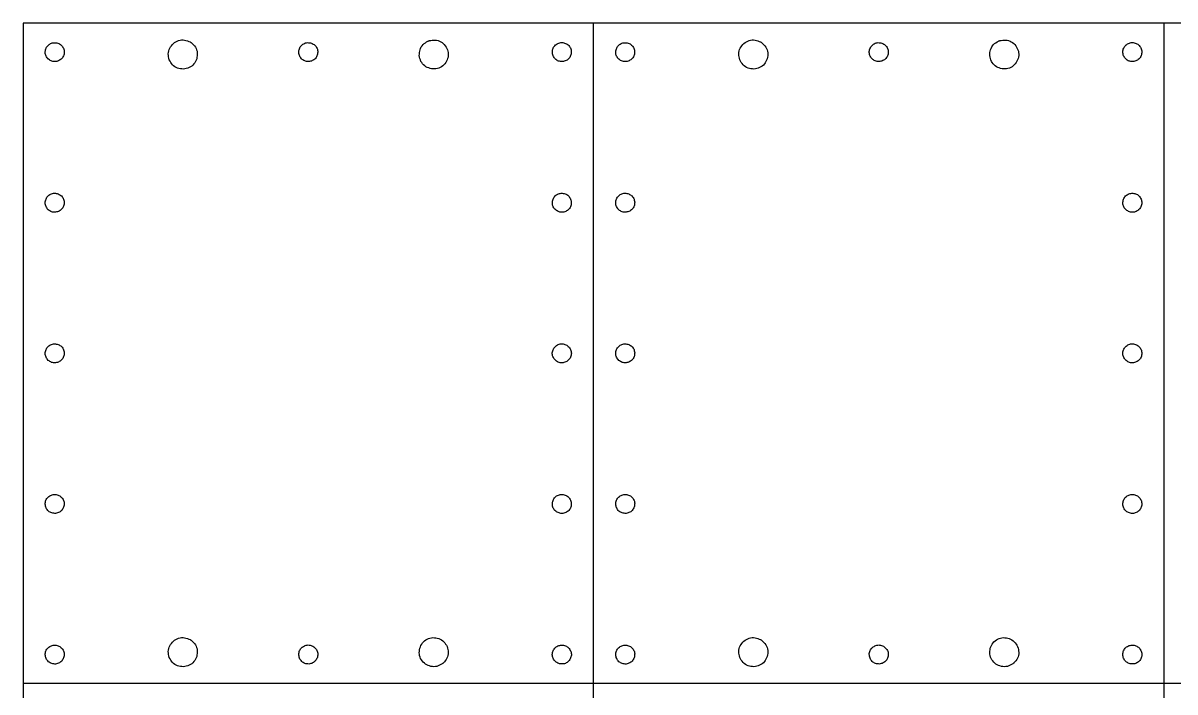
# Model space of a CAD drawing. Extents: x 0 to 432, y 0 to 250.
# Drawn here: x 0.1 to 218.2, y 123.6 to 250.1 of the extents above; entities that cross this region are included whole.
import ezdxf

# ---------------------------------------------------------------- set-up
doc = ezdxf.new("R2010")
doc.units = 0
doc.layers.add('LAYER_1', color=7, linetype='CONTINUOUS')

msp = doc.modelspace()

# ---------------------------------------------------------------- linework, layer by layer
at = {"layer": 'LAYER_1', "color": 7}
for p, q in [((0.14, 250.14), (0.14, 0.14)), ((432.12, 250.14), (0.14, 250.14)), ((108.14, 0.14), (108.14, 250.14)), ((216.12, 250.14), (216.12, 0.14)), ((77.04, 246.81), (77.04, 246.81)), ((185.04, 246.81), (185.04, 246.81)), ((32.01, 246.42), (32.01, 246.42)), ((55.94, 244.64), (55.94, 244.64)), ((101.08, 246.1), (101.08, 246.1)), ((140.01, 246.42), (140.01, 246.42)), ((163.94, 244.64), (163.94, 244.64)), ((209.08, 246.1), (209.08, 246.1)), ((4.68, 243.58), (4.68, 243.58)), ((112.68, 243.58), (112.68, 243.58)), ((4.68, 215.08), (4.68, 215.08)), ((103.2, 214.68), (103.2, 214.68)), ((112.68, 215.08), (112.68, 215.08)), ((211.2, 214.68), (211.2, 214.68)), ((103.94, 187.64), (103.94, 187.64)), ((211.94, 187.64), (211.94, 187.64)), ((4.68, 186.58), (4.68, 186.58)), ((112.68, 186.58), (112.68, 186.58)), ((6.14, 157.34), (6.14, 157.34)), ((103.2, 157.68), (103.2, 157.68)), ((114.14, 157.34), (114.14, 157.34)), ((211.2, 157.68), (211.2, 157.68)), ((32.01, 133.32), (32.01, 133.32)), ((140.01, 133.32), (140.01, 133.32)), ((53.08, 132.1), (53.08, 132.1)), ((161.08, 132.1), (161.08, 132.1)), ((6.14, 128.84), (6.14, 128.84)), ((79.51, 128.87), (79.51, 128.87)), ((100.34, 130.64), (100.34, 130.64)), ((114.14, 128.84), (114.14, 128.84)), ((187.51, 128.87), (187.51, 128.87)), ((208.34, 130.64), (208.34, 130.64)), ((432.12, 125.14), (0.14, 125.14))]:
    msp.add_line(p, q, dxfattribs=at)
for points, knots in [([(4.59, 245.56), (4.74, 245.75), (5.02, 246.11), (5.67, 246.43), (6.13, 246.43), (6.36, 246.42)], [0, 0, 0, 0, 0.690027, 1.37978, 2.069559, 2.069559, 2.069559, 2.069559]), ([(6.36, 246.42), (6.6, 246.36), (7.08, 246.24), (7.66, 245.72), (7.82, 245.25), (7.9, 245.02)], [0, 0, 0, 0, 0.735841, 1.472094, 2.207955, 2.207955, 2.207955, 2.207955]), ([(28.61, 246.28), (28.92, 246.49), (29.55, 246.91), (30.74, 247.01), (31.43, 246.71), (31.78, 246.56)], [0, 0, 0, 0, 1.125768, 2.251342, 3.377112, 3.377112, 3.377112, 3.377112]), ([(31.78, 246.56), (31.81, 246.55), (31.86, 246.52), (31.93, 246.47), (31.98, 246.43), (32.01, 246.42)], [0, 0, 0, 0, 0.0898896, 0.1797783, 0.2696671, 0.2696671, 0.2696671, 0.2696671]), ([(52.63, 245.61), (52.78, 245.8), (53.1, 246.18), (53.82, 246.48), (54.31, 246.42), (54.56, 246.39)], [0, 0, 0, 0, 0.736886, 1.473625, 2.210509, 2.210509, 2.210509, 2.210509]), ([(75.15, 243.98), (75.17, 244.35), (75.2, 245.11), (75.81, 246.13), (76.46, 246.52), (76.79, 246.71)], [0, 0, 0, 0, 1.125767, 2.251342, 3.37711, 3.37711, 3.37711, 3.37711]), ([(76.79, 246.71), (76.82, 246.72), (76.87, 246.75), (76.96, 246.78), (77.01, 246.8), (77.04, 246.81)], [0, 0, 0, 0, 0.0898904, 0.1797791, 0.2696681, 0.2696681, 0.2696681, 0.2696681]), ([(77.04, 246.81), (77.41, 246.88), (78.16, 247.02), (79.29, 246.67), (79.82, 246.12), (80.08, 245.85)], [0, 0, 0, 0, 1.125895, 2.251523, 3.377418, 3.377418, 3.377418, 3.377418]), ([(101.08, 246.1), (101.3, 246.22), (101.73, 246.46), (102.51, 246.47), (102.95, 246.23), (103.17, 246.12)], [0, 0, 0, 0, 0.736949, 1.473716, 2.210661, 2.210661, 2.210661, 2.210661]), ([(112.59, 245.56), (112.74, 245.75), (113.02, 246.11), (113.67, 246.43), (114.13, 246.43), (114.36, 246.42)], [0, 0, 0, 0, 0.690027, 1.37978, 2.069559, 2.069559, 2.069559, 2.069559]), ([(114.36, 246.42), (114.6, 246.36), (115.08, 246.24), (115.66, 245.72), (115.82, 245.25), (115.9, 245.02)], [0, 0, 0, 0, 0.735841, 1.472094, 2.207955, 2.207955, 2.207955, 2.207955]), ([(136.61, 246.28), (136.92, 246.49), (137.55, 246.91), (138.74, 247.01), (139.43, 246.71), (139.78, 246.56)], [0, 0, 0, 0, 1.125768, 2.251342, 3.377112, 3.377112, 3.377112, 3.377112]), ([(139.78, 246.56), (139.81, 246.55), (139.86, 246.52), (139.93, 246.47), (139.98, 246.43), (140.01, 246.42)], [0, 0, 0, 0, 0.0898896, 0.1797783, 0.2696671, 0.2696671, 0.2696671, 0.2696671]), ([(160.63, 245.61), (160.78, 245.8), (161.1, 246.18), (161.82, 246.48), (162.31, 246.42), (162.56, 246.39)], [0, 0, 0, 0, 0.736885, 1.473626, 2.210509, 2.210509, 2.210509, 2.210509]), ([(183.15, 243.98), (183.17, 244.35), (183.2, 245.11), (183.81, 246.13), (184.46, 246.52), (184.79, 246.71)], [0, 0, 0, 0, 1.125767, 2.251342, 3.37711, 3.37711, 3.37711, 3.37711]), ([(184.79, 246.71), (184.82, 246.72), (184.87, 246.75), (184.96, 246.78), (185.01, 246.8), (185.04, 246.81)], [0, 0, 0, 0, 0.0898895, 0.1797782, 0.2696671, 0.2696671, 0.2696671, 0.2696671]), ([(185.04, 246.81), (185.41, 246.88), (186.16, 247.02), (187.29, 246.67), (187.82, 246.12), (188.08, 245.85)], [0, 0, 0, 0, 1.125895, 2.251523, 3.377418, 3.377418, 3.377418, 3.377418]), ([(209.08, 246.1), (209.3, 246.22), (209.73, 246.46), (210.51, 246.47), (210.95, 246.23), (211.17, 246.12)], [0, 0, 0, 0, 0.736949, 1.473716, 2.210661, 2.210661, 2.210661, 2.210661]), ([(4.68, 243.58), (4.57, 243.79), (4.34, 244.19), (4.31, 244.92), (4.5, 245.35), (4.59, 245.56)], [0, 0, 0, 0, 0.694088, 1.387944, 2.082171, 2.082171, 2.082171, 2.082171]), ([(7.9, 245.02), (7.92, 244.76), (7.96, 244.26), (7.64, 243.54), (7.24, 243.24), (7.04, 243.09)], [0, 0, 0, 0, 0.747353, 1.495171, 2.242571, 2.242571, 2.242571, 2.242571]), ([(27.83, 243.19), (27.74, 243.56), (27.55, 244.29), (27.84, 245.44), (28.35, 246), (28.61, 246.28)], [0, 0, 0, 0, 1.125797, 2.251381, 3.377182, 3.377182, 3.377182, 3.377182]), ([(32.01, 246.42), (32.28, 246.16), (32.84, 245.64), (33.22, 244.51), (33.09, 243.77), (33.02, 243.39)], [0, 0, 0, 0, 1.12589, 2.251513, 3.377404, 3.377404, 3.377404, 3.377404]), ([(52.73, 243.53), (52.6, 243.74), (52.34, 244.16), (52.3, 244.94), (52.52, 245.39), (52.63, 245.61)], [0, 0, 0, 0, 0.736896, 1.473638, 2.210536, 2.210536, 2.210536, 2.210536]), ([(54.56, 246.39), (54.79, 246.3), (55.26, 246.13), (55.76, 245.54), (55.91, 245.04), (55.94, 244.76), (55.94, 244.7), (55.94, 244.66), (55.94, 244.64)], [0, 0, 0, 0, 0.736864, 1.473605, 2.210467, 2.269301, 2.328135, 2.38697, 2.38697, 2.38697, 2.38697]), ([(55.94, 244.64), (55.91, 244.39), (55.85, 243.9), (55.4, 243.27), (54.95, 243.05), (54.73, 242.94)], [0, 0, 0, 0, 0.736933, 1.473692, 2.210632, 2.210632, 2.210632, 2.210632]), ([(80.08, 245.85), (80.27, 245.52), (80.65, 244.87), (80.69, 243.68), (80.35, 243), (80.18, 242.66)], [0, 0, 0, 0, 1.125847, 2.251441, 3.377291, 3.377291, 3.377291, 3.377291]), ([(100.48, 243.95), (100.41, 244.19), (100.28, 244.67), (100.46, 245.42), (100.77, 245.84), (100.99, 246.03), (101.04, 246.06), (101.07, 246.09), (101.08, 246.1)], [0, 0, 0, 0, 0.736851, 1.473576, 2.210435, 2.269269, 2.328103, 2.386937, 2.386937, 2.386937, 2.386937]), ([(103.17, 246.12), (103.36, 245.95), (103.72, 245.62), (103.99, 244.89), (103.91, 244.4), (103.87, 244.15)], [0, 0, 0, 0, 0.736906, 1.473643, 2.210545, 2.210545, 2.210545, 2.210545]), ([(112.68, 243.58), (112.57, 243.79), (112.34, 244.19), (112.31, 244.92), (112.5, 245.35), (112.59, 245.56)], [0, 0, 0, 0, 0.694089, 1.387945, 2.082171, 2.082171, 2.082171, 2.082171]), ([(115.9, 245.02), (115.92, 244.76), (115.96, 244.26), (115.64, 243.54), (115.24, 243.24), (115.04, 243.09)], [0, 0, 0, 0, 0.747353, 1.495171, 2.242571, 2.242571, 2.242571, 2.242571]), ([(135.83, 243.19), (135.74, 243.56), (135.55, 244.29), (135.84, 245.44), (136.35, 246), (136.61, 246.28)], [0, 0, 0, 0, 1.125797, 2.251381, 3.377182, 3.377182, 3.377182, 3.377182]), ([(140.01, 246.42), (140.28, 246.16), (140.84, 245.64), (141.22, 244.51), (141.09, 243.77), (141.02, 243.39)], [0, 0, 0, 0, 1.12589, 2.251513, 3.377404, 3.377404, 3.377404, 3.377404]), ([(160.73, 243.53), (160.6, 243.74), (160.34, 244.16), (160.3, 244.94), (160.52, 245.39), (160.63, 245.61)], [0, 0, 0, 0, 0.736896, 1.473638, 2.210536, 2.210536, 2.210536, 2.210536]), ([(162.56, 246.39), (162.79, 246.3), (163.26, 246.13), (163.76, 245.54), (163.91, 245.04), (163.94, 244.76), (163.94, 244.7), (163.94, 244.66), (163.94, 244.64)], [0, 0, 0, 0, 0.736864, 1.473605, 2.210467, 2.269301, 2.328135, 2.38697, 2.38697, 2.38697, 2.38697]), ([(163.94, 244.64), (163.91, 244.39), (163.85, 243.9), (163.4, 243.27), (162.95, 243.05), (162.73, 242.94)], [0, 0, 0, 0, 0.736933, 1.473693, 2.210632, 2.210632, 2.210632, 2.210632]), ([(188.08, 245.85), (188.27, 245.52), (188.65, 244.87), (188.69, 243.68), (188.35, 243), (188.18, 242.66)], [0, 0, 0, 0, 1.125847, 2.251441, 3.37729, 3.37729, 3.37729, 3.37729]), ([(208.48, 243.95), (208.41, 244.19), (208.28, 244.67), (208.46, 245.42), (208.77, 245.84), (208.99, 246.03), (209.04, 246.06), (209.07, 246.09), (209.08, 246.1)], [0, 0, 0, 0, 0.736851, 1.473577, 2.210435, 2.269269, 2.328103, 2.386936, 2.386936, 2.386936, 2.386936]), ([(211.17, 246.12), (211.36, 245.95), (211.72, 245.62), (211.99, 244.89), (211.91, 244.4), (211.87, 244.15)], [0, 0, 0, 0, 0.736906, 1.473643, 2.210545, 2.210545, 2.210545, 2.210545]), ([(4.97, 243.28), (4.93, 243.31), (4.86, 243.37), (4.77, 243.47), (4.71, 243.55), (4.68, 243.58)], [0, 0, 0, 0, 0.1385628, 0.277113, 0.4156513, 0.4156513, 0.4156513, 0.4156513]), ([(7.04, 243.09), (6.81, 242.99), (6.36, 242.79), (5.58, 242.87), (5.17, 243.14), (4.97, 243.28)], [0, 0, 0, 0, 0.7349, 1.470124, 2.205184, 2.205184, 2.205184, 2.205184]), ([(30.5, 241.44), (30.12, 241.47), (29.37, 241.54), (28.37, 242.19), (28.01, 242.86), (27.83, 243.19)], [0, 0, 0, 0, 1.125825, 2.251413, 3.37724, 3.37724, 3.37724, 3.37724]), ([(33.02, 243.39), (32.87, 243.05), (32.56, 242.35), (31.62, 241.63), (30.87, 241.5), (30.5, 241.44)], [0, 0, 0, 0, 1.125853, 2.251452, 3.377305, 3.377305, 3.377305, 3.377305]), ([(54.73, 242.94), (54.49, 242.89), (54, 242.78), (53.26, 243), (52.9, 243.35), (52.73, 243.53)], [0, 0, 0, 0, 0.736919, 1.473666, 2.210593, 2.210593, 2.210593, 2.210593]), ([(77.2, 241.53), (76.84, 241.67), (76.14, 241.95), (75.38, 242.86), (75.23, 243.6), (75.15, 243.98)], [0, 0, 0, 0, 1.12579, 2.251365, 3.37716, 3.37716, 3.37716, 3.37716]), ([(80.18, 242.66), (79.93, 242.38), (79.43, 241.8), (78.32, 241.38), (77.57, 241.48), (77.2, 241.53)], [0, 0, 0, 0, 1.125833, 2.25143, 3.377265, 3.377265, 3.377265, 3.377265]), ([(102.25, 242.84), (102, 242.86), (101.5, 242.89), (100.84, 243.3), (100.6, 243.74), (100.48, 243.95)], [0, 0, 0, 0, 0.736876, 1.473612, 2.21049, 2.21049, 2.21049, 2.21049]), ([(103.87, 244.15), (103.78, 243.92), (103.59, 243.47), (102.98, 242.98), (102.49, 242.89), (102.25, 242.84)], [0, 0, 0, 0, 0.736911, 1.473665, 2.210575, 2.210575, 2.210575, 2.210575]), ([(112.97, 243.28), (112.93, 243.31), (112.86, 243.37), (112.77, 243.47), (112.71, 243.55), (112.68, 243.58)], [0, 0, 0, 0, 0.1385628, 0.277113, 0.4156507, 0.4156507, 0.4156507, 0.4156507]), ([(115.04, 243.09), (114.81, 242.99), (114.36, 242.79), (113.58, 242.87), (113.17, 243.14), (112.97, 243.28)], [0, 0, 0, 0, 0.7349, 1.470123, 2.205183, 2.205183, 2.205183, 2.205183]), ([(138.5, 241.44), (138.12, 241.47), (137.37, 241.54), (136.37, 242.19), (136.01, 242.86), (135.83, 243.19)], [0, 0, 0, 0, 1.125825, 2.251413, 3.37724, 3.37724, 3.37724, 3.37724]), ([(141.02, 243.39), (140.87, 243.05), (140.56, 242.35), (139.62, 241.63), (138.87, 241.5), (138.5, 241.44)], [0, 0, 0, 0, 1.125853, 2.251452, 3.377305, 3.377305, 3.377305, 3.377305]), ([(162.73, 242.94), (162.49, 242.89), (162, 242.78), (161.26, 243), (160.9, 243.35), (160.73, 243.53)], [0, 0, 0, 0, 0.736919, 1.473666, 2.210593, 2.210593, 2.210593, 2.210593]), ([(185.2, 241.53), (184.84, 241.67), (184.14, 241.95), (183.38, 242.86), (183.23, 243.6), (183.15, 243.98)], [0, 0, 0, 0, 1.12579, 2.251365, 3.37716, 3.37716, 3.37716, 3.37716]), ([(188.18, 242.66), (187.93, 242.38), (187.43, 241.8), (186.32, 241.38), (185.57, 241.48), (185.2, 241.53)], [0, 0, 0, 0, 1.125834, 2.251431, 3.377266, 3.377266, 3.377266, 3.377266]), ([(210.25, 242.84), (210, 242.86), (209.5, 242.89), (208.84, 243.3), (208.6, 243.74), (208.48, 243.95)], [0, 0, 0, 0, 0.736876, 1.473612, 2.21049, 2.21049, 2.21049, 2.21049]), ([(211.87, 244.15), (211.78, 243.92), (211.59, 243.47), (210.98, 242.98), (210.49, 242.89), (210.25, 242.84)], [0, 0, 0, 0, 0.736911, 1.473665, 2.210576, 2.210576, 2.210576, 2.210576]), ([(4.68, 215.08), (4.56, 215.3), (4.32, 215.73), (4.32, 216.51), (4.55, 216.95), (4.66, 217.17)], [0, 0, 0, 0, 0.736943, 1.473706, 2.210646, 2.210646, 2.210646, 2.210646]), ([(4.66, 217.17), (4.83, 217.36), (5.16, 217.72), (5.89, 217.99), (6.38, 217.91), (6.63, 217.87)], [0, 0, 0, 0, 0.736909, 1.47365, 2.210554, 2.210554, 2.210554, 2.210554]), ([(6.63, 217.87), (6.86, 217.78), (7.32, 217.59), (7.8, 216.98), (7.89, 216.49), (7.94, 216.25)], [0, 0, 0, 0, 0.736909, 1.473662, 2.210568, 2.210568, 2.210568, 2.210568]), ([(7.94, 216.25), (7.92, 216), (7.89, 215.5), (7.48, 214.84), (7.05, 214.6), (6.83, 214.48)], [0, 0, 0, 0, 0.73688, 1.473623, 2.210508, 2.210508, 2.210508, 2.210508]), ([(101.11, 214.66), (100.93, 214.83), (100.56, 215.16), (100.3, 215.89), (100.37, 216.38), (100.41, 216.63)], [0, 0, 0, 0, 0.736905, 1.473643, 2.210545, 2.210545, 2.210545, 2.210545]), ([(100.41, 216.63), (100.5, 216.86), (100.7, 217.32), (101.3, 217.8), (101.79, 217.89), (102.04, 217.94)], [0, 0, 0, 0, 0.736904, 1.473649, 2.21055, 2.21055, 2.21055, 2.21055]), ([(102.04, 217.94), (102.28, 217.92), (102.78, 217.89), (103.44, 217.48), (103.68, 217.05), (103.8, 216.83)], [0, 0, 0, 0, 0.736883, 1.473628, 2.210515, 2.210515, 2.210515, 2.210515]), ([(103.8, 216.83), (103.87, 216.59), (104, 216.11), (103.82, 215.36), (103.51, 214.94), (103.29, 214.76), (103.25, 214.72), (103.21, 214.7), (103.2, 214.68)], [0, 0, 0, 0, 0.736852, 1.473577, 2.210436, 2.269271, 2.328104, 2.386937, 2.386937, 2.386937, 2.386937]), ([(112.68, 215.08), (112.56, 215.3), (112.32, 215.73), (112.32, 216.51), (112.55, 216.95), (112.66, 217.17)], [0, 0, 0, 0, 0.736943, 1.473707, 2.210646, 2.210646, 2.210646, 2.210646]), ([(112.66, 217.17), (112.83, 217.36), (113.16, 217.72), (113.89, 217.99), (114.38, 217.91), (114.63, 217.87)], [0, 0, 0, 0, 0.736909, 1.47365, 2.210554, 2.210554, 2.210554, 2.210554]), ([(114.63, 217.87), (114.86, 217.78), (115.32, 217.59), (115.8, 216.98), (115.89, 216.49), (115.94, 216.25)], [0, 0, 0, 0, 0.736909, 1.473662, 2.210568, 2.210568, 2.210568, 2.210568]), ([(115.94, 216.25), (115.92, 216), (115.89, 215.5), (115.48, 214.84), (115.05, 214.6), (114.83, 214.48)], [0, 0, 0, 0, 0.73688, 1.473623, 2.210508, 2.210508, 2.210508, 2.210508]), ([(209.11, 214.66), (208.93, 214.83), (208.56, 215.16), (208.3, 215.89), (208.37, 216.38), (208.41, 216.63)], [0, 0, 0, 0, 0.736905, 1.473643, 2.210545, 2.210545, 2.210545, 2.210545]), ([(208.41, 216.63), (208.5, 216.86), (208.7, 217.32), (209.3, 217.8), (209.79, 217.89), (210.04, 217.94)], [0, 0, 0, 0, 0.736904, 1.473649, 2.21055, 2.21055, 2.21055, 2.21055]), ([(210.04, 217.94), (210.28, 217.92), (210.78, 217.89), (211.44, 217.48), (211.68, 217.05), (211.8, 216.83)], [0, 0, 0, 0, 0.736883, 1.473628, 2.210515, 2.210515, 2.210515, 2.210515]), ([(211.8, 216.83), (211.87, 216.59), (212, 216.11), (211.82, 215.36), (211.51, 214.94), (211.29, 214.76), (211.25, 214.72), (211.21, 214.7), (211.2, 214.68)], [0, 0, 0, 0, 0.736852, 1.473577, 2.210436, 2.26927, 2.328104, 2.386938, 2.386938, 2.386938, 2.386938]), ([(6.83, 214.48), (6.59, 214.41), (6.11, 214.28), (5.36, 214.46), (4.94, 214.77), (4.76, 214.99), (4.72, 215.04), (4.7, 215.07), (4.68, 215.08)], [0, 0, 0, 0, 0.736854, 1.473581, 2.210438, 2.269274, 2.328109, 2.386945, 2.386945, 2.386945, 2.386945]), ([(103.2, 214.68), (102.98, 214.56), (102.55, 214.32), (101.77, 214.32), (101.33, 214.55), (101.11, 214.66)], [0, 0, 0, 0, 0.736948, 1.473714, 2.210668, 2.210668, 2.210668, 2.210668]), ([(114.83, 214.48), (114.59, 214.41), (114.11, 214.28), (113.36, 214.46), (112.94, 214.77), (112.76, 214.99), (112.72, 215.04), (112.7, 215.07), (112.68, 215.08)], [0, 0, 0, 0, 0.736854, 1.473581, 2.210438, 2.269274, 2.328109, 2.386945, 2.386945, 2.386945, 2.386945]), ([(211.2, 214.68), (210.98, 214.56), (210.55, 214.32), (209.77, 214.32), (209.33, 214.55), (209.11, 214.66)], [0, 0, 0, 0, 0.736948, 1.473714, 2.210668, 2.210668, 2.210668, 2.210668]), ([(4.68, 186.58), (4.56, 186.8), (4.32, 187.23), (4.32, 188.01), (4.55, 188.45), (4.66, 188.67)], [0, 0, 0, 0, 0.736944, 1.473712, 2.210651, 2.210651, 2.210651, 2.210651]), ([(4.66, 188.67), (4.83, 188.86), (5.16, 189.22), (5.89, 189.49), (6.38, 189.41), (6.63, 189.37)], [0, 0, 0, 0, 0.736909, 1.473648, 2.210556, 2.210556, 2.210556, 2.210556]), ([(6.63, 189.37), (6.86, 189.28), (7.32, 189.09), (7.8, 188.48), (7.89, 187.99), (7.94, 187.75)], [0, 0, 0, 0, 0.736906, 1.473661, 2.210567, 2.210567, 2.210567, 2.210567]), ([(7.94, 187.75), (7.92, 187.5), (7.89, 187), (7.48, 186.34), (7.05, 186.1), (6.83, 185.98)], [0, 0, 0, 0, 0.736885, 1.473636, 2.210524, 2.210524, 2.210524, 2.210524]), ([(100.73, 186.53), (100.6, 186.74), (100.34, 187.16), (100.3, 187.94), (100.52, 188.39), (100.63, 188.61)], [0, 0, 0, 0, 0.736905, 1.473651, 2.210555, 2.210555, 2.210555, 2.210555]), ([(100.63, 188.61), (100.78, 188.8), (101.1, 189.18), (101.82, 189.48), (102.31, 189.42), (102.56, 189.39)], [0, 0, 0, 0, 0.736867, 1.473592, 2.210459, 2.210459, 2.210459, 2.210459]), ([(102.56, 189.39), (102.79, 189.3), (103.26, 189.13), (103.76, 188.54), (103.91, 188.04), (103.94, 187.76), (103.94, 187.7), (103.94, 187.66), (103.94, 187.64)], [0, 0, 0, 0, 0.736872, 1.473621, 2.210495, 2.269332, 2.328169, 2.387006, 2.387006, 2.387006, 2.387006]), ([(103.94, 187.64), (103.91, 187.39), (103.85, 186.9), (103.4, 186.27), (102.95, 186.05), (102.73, 185.94)], [0, 0, 0, 0, 0.736947, 1.473726, 2.210672, 2.210672, 2.210672, 2.210672]), ([(112.68, 186.58), (112.56, 186.8), (112.32, 187.23), (112.32, 188.01), (112.55, 188.45), (112.66, 188.67)], [0, 0, 0, 0, 0.736945, 1.473713, 2.210652, 2.210652, 2.210652, 2.210652]), ([(112.66, 188.67), (112.83, 188.86), (113.16, 189.22), (113.89, 189.49), (114.38, 189.41), (114.63, 189.37)], [0, 0, 0, 0, 0.73691, 1.473648, 2.210555, 2.210555, 2.210555, 2.210555]), ([(114.63, 189.37), (114.86, 189.28), (115.32, 189.09), (115.8, 188.48), (115.89, 187.99), (115.94, 187.75)], [0, 0, 0, 0, 0.736906, 1.473661, 2.210567, 2.210567, 2.210567, 2.210567]), ([(115.94, 187.75), (115.92, 187.5), (115.89, 187), (115.48, 186.34), (115.05, 186.1), (114.83, 185.98)], [0, 0, 0, 0, 0.736885, 1.473636, 2.210524, 2.210524, 2.210524, 2.210524]), ([(208.73, 186.53), (208.6, 186.74), (208.34, 187.16), (208.3, 187.94), (208.52, 188.39), (208.63, 188.61)], [0, 0, 0, 0, 0.736905, 1.473651, 2.210555, 2.210555, 2.210555, 2.210555]), ([(208.63, 188.61), (208.78, 188.8), (209.1, 189.18), (209.82, 189.48), (210.31, 189.42), (210.56, 189.39)], [0, 0, 0, 0, 0.736867, 1.473592, 2.21046, 2.21046, 2.21046, 2.21046]), ([(210.56, 189.39), (210.79, 189.3), (211.26, 189.13), (211.76, 188.54), (211.91, 188.04), (211.94, 187.76), (211.94, 187.7), (211.94, 187.66), (211.94, 187.64)], [0, 0, 0, 0, 0.736871, 1.47362, 2.210494, 2.269331, 2.328168, 2.387005, 2.387005, 2.387005, 2.387005]), ([(211.94, 187.64), (211.91, 187.39), (211.85, 186.9), (211.4, 186.27), (210.95, 186.05), (210.73, 185.94)], [0, 0, 0, 0, 0.736947, 1.473726, 2.210672, 2.210672, 2.210672, 2.210672]), ([(6.83, 185.98), (6.59, 185.91), (6.11, 185.78), (5.36, 185.96), (4.94, 186.27), (4.76, 186.49), (4.72, 186.54), (4.7, 186.57), (4.68, 186.58)], [0, 0, 0, 0, 0.736853, 1.473581, 2.210435, 2.269273, 2.328109, 2.386946, 2.386946, 2.386946, 2.386946]), ([(102.73, 185.94), (102.49, 185.89), (102, 185.78), (101.26, 186), (100.9, 186.35), (100.73, 186.53)], [0, 0, 0, 0, 0.736902, 1.473639, 2.210544, 2.210544, 2.210544, 2.210544]), ([(114.83, 185.98), (114.59, 185.91), (114.11, 185.78), (113.36, 185.96), (112.94, 186.27), (112.76, 186.49), (112.72, 186.54), (112.7, 186.57), (112.68, 186.58)], [0, 0, 0, 0, 0.736852, 1.473581, 2.210435, 2.269273, 2.328109, 2.386946, 2.386946, 2.386946, 2.386946]), ([(210.73, 185.94), (210.49, 185.89), (210, 185.78), (209.26, 186), (208.9, 186.35), (208.73, 186.53)], [0, 0, 0, 0, 0.736902, 1.473638, 2.210544, 2.210544, 2.210544, 2.210544]), ([(4.44, 158.55), (4.39, 158.79), (4.28, 159.28), (4.5, 160.03), (4.85, 160.38), (5.03, 160.55)], [0, 0, 0, 0, 0.736907, 1.473646, 2.210559, 2.210559, 2.210559, 2.210559]), ([(5.03, 160.55), (5.24, 160.68), (5.66, 160.94), (6.44, 160.98), (6.89, 160.76), (7.11, 160.66)], [0, 0, 0, 0, 0.736901, 1.473642, 2.210542, 2.210542, 2.210542, 2.210542]), ([(7.11, 160.66), (7.3, 160.5), (7.68, 160.18), (7.98, 159.46), (7.92, 158.97), (7.89, 158.72)], [0, 0, 0, 0, 0.736874, 1.473605, 2.210476, 2.210476, 2.210476, 2.210476]), ([(101.11, 157.66), (100.93, 157.83), (100.56, 158.16), (100.3, 158.89), (100.37, 159.38), (100.41, 159.63)], [0, 0, 0, 0, 0.736906, 1.473644, 2.210545, 2.210545, 2.210545, 2.210545]), ([(100.41, 159.63), (100.5, 159.86), (100.7, 160.32), (101.3, 160.8), (101.79, 160.89), (102.04, 160.94)], [0, 0, 0, 0, 0.736903, 1.473649, 2.210551, 2.210551, 2.210551, 2.210551]), ([(102.04, 160.94), (102.28, 160.92), (102.78, 160.89), (103.44, 160.48), (103.68, 160.05), (103.8, 159.83)], [0, 0, 0, 0, 0.736885, 1.473628, 2.210514, 2.210514, 2.210514, 2.210514]), ([(103.8, 159.83), (103.87, 159.59), (104, 159.11), (103.82, 158.36), (103.51, 157.94), (103.29, 157.76), (103.25, 157.72), (103.21, 157.7), (103.2, 157.68)], [0, 0, 0, 0, 0.736852, 1.473578, 2.210436, 2.26927, 2.328104, 2.386938, 2.386938, 2.386938, 2.386938]), ([(112.44, 158.55), (112.39, 158.79), (112.28, 159.28), (112.5, 160.03), (112.85, 160.38), (113.03, 160.55)], [0, 0, 0, 0, 0.736907, 1.473646, 2.210559, 2.210559, 2.210559, 2.210559]), ([(113.03, 160.55), (113.24, 160.68), (113.66, 160.94), (114.44, 160.98), (114.89, 160.76), (115.11, 160.66)], [0, 0, 0, 0, 0.736901, 1.473642, 2.210542, 2.210542, 2.210542, 2.210542]), ([(115.11, 160.66), (115.3, 160.5), (115.68, 160.18), (115.98, 159.46), (115.92, 158.97), (115.89, 158.72)], [0, 0, 0, 0, 0.736874, 1.473605, 2.210476, 2.210476, 2.210476, 2.210476]), ([(209.11, 157.66), (208.93, 157.83), (208.56, 158.16), (208.3, 158.89), (208.37, 159.38), (208.41, 159.63)], [0, 0, 0, 0, 0.736906, 1.473644, 2.210545, 2.210545, 2.210545, 2.210545]), ([(208.41, 159.63), (208.5, 159.86), (208.7, 160.32), (209.3, 160.8), (209.79, 160.89), (210.04, 160.94)], [0, 0, 0, 0, 0.736903, 1.47365, 2.210551, 2.210551, 2.210551, 2.210551]), ([(210.04, 160.94), (210.28, 160.92), (210.78, 160.89), (211.44, 160.48), (211.68, 160.05), (211.8, 159.83)], [0, 0, 0, 0, 0.736885, 1.473628, 2.210514, 2.210514, 2.210514, 2.210514]), ([(211.8, 159.83), (211.87, 159.59), (212, 159.11), (211.82, 158.36), (211.51, 157.94), (211.29, 157.76), (211.25, 157.72), (211.21, 157.7), (211.2, 157.68)], [0, 0, 0, 0, 0.736852, 1.473578, 2.210435, 2.26927, 2.328104, 2.386938, 2.386938, 2.386938, 2.386938]), ([(6.14, 157.34), (5.89, 157.37), (5.4, 157.43), (4.77, 157.88), (4.55, 158.33), (4.44, 158.55)], [0, 0, 0, 0, 0.736943, 1.473712, 2.210652, 2.210652, 2.210652, 2.210652]), ([(7.89, 158.72), (7.8, 158.49), (7.63, 158.02), (7.04, 157.53), (6.54, 157.37), (6.26, 157.34), (6.2, 157.34), (6.16, 157.34), (6.14, 157.34)], [0, 0, 0, 0, 0.736872, 1.473618, 2.21049, 2.269325, 2.328159, 2.386994, 2.386994, 2.386994, 2.386994]), ([(103.2, 157.68), (102.98, 157.56), (102.55, 157.32), (101.77, 157.32), (101.33, 157.55), (101.11, 157.66)], [0, 0, 0, 0, 0.736948, 1.473714, 2.21066, 2.21066, 2.21066, 2.21066]), ([(114.14, 157.34), (113.89, 157.37), (113.4, 157.43), (112.77, 157.88), (112.55, 158.33), (112.44, 158.55)], [0, 0, 0, 0, 0.736944, 1.473712, 2.210653, 2.210653, 2.210653, 2.210653]), ([(115.89, 158.72), (115.8, 158.49), (115.63, 158.02), (115.04, 157.53), (114.54, 157.37), (114.26, 157.34), (114.2, 157.34), (114.16, 157.34), (114.14, 157.34)], [0, 0, 0, 0, 0.736872, 1.473618, 2.210491, 2.269324, 2.328159, 2.386993, 2.386993, 2.386993, 2.386993]), ([(211.2, 157.68), (210.98, 157.56), (210.55, 157.32), (209.77, 157.32), (209.33, 157.55), (209.11, 157.66)], [0, 0, 0, 0, 0.736948, 1.473714, 2.21066, 2.21066, 2.21066, 2.21066]), ([(27.83, 130.09), (27.74, 130.46), (27.55, 131.19), (27.84, 132.34), (28.35, 132.9), (28.61, 133.18)], [0, 0, 0, 0, 1.125797, 2.251381, 3.377182, 3.377182, 3.377182, 3.377182]), ([(28.61, 133.18), (28.92, 133.39), (29.55, 133.81), (30.74, 133.91), (31.43, 133.61), (31.78, 133.46)], [0, 0, 0, 0, 1.125769, 2.251342, 3.377113, 3.377113, 3.377113, 3.377113]), ([(31.78, 133.46), (31.81, 133.45), (31.86, 133.42), (31.93, 133.37), (31.98, 133.33), (32.01, 133.32)], [0, 0, 0, 0, 0.0898896, 0.1797783, 0.2696671, 0.2696671, 0.2696671, 0.2696671]), ([(32.01, 133.32), (32.28, 133.06), (32.84, 132.54), (33.22, 131.41), (33.09, 130.67), (33.02, 130.29)], [0, 0, 0, 0, 1.12589, 2.251513, 3.377403, 3.377403, 3.377403, 3.377403]), ([(75.24, 131.84), (75.39, 132.19), (75.69, 132.89), (76.61, 133.63), (77.36, 133.77), (77.73, 133.84)], [0, 0, 0, 0, 1.12582, 2.251402, 3.377222, 3.377222, 3.377222, 3.377222]), ([(77.73, 133.84), (78.11, 133.81), (78.86, 133.76), (79.87, 133.13), (80.24, 132.47), (80.43, 132.14)], [0, 0, 0, 0, 1.125803, 2.251389, 3.377195, 3.377195, 3.377195, 3.377195]), ([(135.83, 130.09), (135.74, 130.46), (135.55, 131.19), (135.84, 132.34), (136.35, 132.9), (136.61, 133.18)], [0, 0, 0, 0, 1.125797, 2.251381, 3.377182, 3.377182, 3.377182, 3.377182]), ([(136.61, 133.18), (136.92, 133.39), (137.55, 133.81), (138.74, 133.91), (139.43, 133.61), (139.78, 133.46)], [0, 0, 0, 0, 1.125769, 2.251342, 3.377113, 3.377113, 3.377113, 3.377113]), ([(139.78, 133.46), (139.81, 133.45), (139.86, 133.42), (139.93, 133.37), (139.98, 133.33), (140.01, 133.32)], [0, 0, 0, 0, 0.0898896, 0.1797783, 0.2696671, 0.2696671, 0.2696671, 0.2696671]), ([(140.01, 133.32), (140.28, 133.06), (140.84, 132.54), (141.22, 131.41), (141.09, 130.67), (141.02, 130.29)], [0, 0, 0, 0, 1.12589, 2.251513, 3.377403, 3.377403, 3.377403, 3.377403]), ([(183.24, 131.84), (183.39, 132.19), (183.69, 132.89), (184.61, 133.63), (185.36, 133.77), (185.73, 133.84)], [0, 0, 0, 0, 1.12582, 2.251402, 3.377223, 3.377223, 3.377223, 3.377223]), ([(185.73, 133.84), (186.11, 133.81), (186.86, 133.76), (187.87, 133.13), (188.24, 132.47), (188.43, 132.14)], [0, 0, 0, 0, 1.125802, 2.251388, 3.377194, 3.377194, 3.377194, 3.377194]), ([(4.44, 130.05), (4.39, 130.29), (4.28, 130.78), (4.5, 131.53), (4.85, 131.88), (5.03, 132.05)], [0, 0, 0, 0, 0.736907, 1.473647, 2.21056, 2.21056, 2.21056, 2.21056]), ([(5.03, 132.05), (5.24, 132.18), (5.66, 132.44), (6.44, 132.48), (6.89, 132.26), (7.11, 132.16)], [0, 0, 0, 0, 0.736902, 1.473643, 2.210543, 2.210543, 2.210543, 2.210543]), ([(7.11, 132.16), (7.3, 132), (7.68, 131.68), (7.98, 130.96), (7.92, 130.47), (7.89, 130.22)], [0, 0, 0, 0, 0.736874, 1.473605, 2.210478, 2.210478, 2.210478, 2.210478]), ([(52.48, 129.95), (52.41, 130.19), (52.28, 130.67), (52.46, 131.42), (52.77, 131.84), (52.99, 132.03), (53.04, 132.06), (53.07, 132.09), (53.08, 132.1)], [0, 0, 0, 0, 0.736855, 1.473583, 2.210439, 2.269274, 2.32811, 2.386947, 2.386947, 2.386947, 2.386947]), ([(53.08, 132.1), (53.3, 132.22), (53.73, 132.46), (54.51, 132.47), (54.95, 132.23), (55.17, 132.12)], [0, 0, 0, 0, 0.73694, 1.473707, 2.210644, 2.210644, 2.210644, 2.210644]), ([(55.17, 132.12), (55.36, 131.95), (55.72, 131.62), (55.99, 130.89), (55.91, 130.4), (55.87, 130.15)], [0, 0, 0, 0, 0.73691, 1.473647, 2.210556, 2.210556, 2.210556, 2.210556]), ([(76.32, 128.84), (76.04, 129.09), (75.47, 129.59), (75.07, 130.71), (75.19, 131.46), (75.24, 131.84)], [0, 0, 0, 0, 1.125856, 2.251455, 3.377311, 3.377311, 3.377311, 3.377311]), ([(80.43, 132.14), (80.53, 131.78), (80.73, 131.05), (80.47, 129.89), (79.97, 129.32), (79.72, 129.04)], [0, 0, 0, 0, 1.125769, 2.251344, 3.377116, 3.377116, 3.377116, 3.377116]), ([(100.34, 130.64), (100.37, 130.89), (100.43, 131.38), (100.88, 132.01), (101.33, 132.23), (101.55, 132.34)], [0, 0, 0, 0, 0.736944, 1.473717, 2.210663, 2.210663, 2.210663, 2.210663]), ([(101.55, 132.34), (101.79, 132.39), (102.28, 132.5), (103.03, 132.28), (103.38, 131.93), (103.55, 131.76)], [0, 0, 0, 0, 0.736902, 1.473638, 2.210545, 2.210545, 2.210545, 2.210545]), ([(103.55, 131.76), (103.68, 131.54), (103.94, 131.12), (103.98, 130.34), (103.76, 129.89), (103.66, 129.67)], [0, 0, 0, 0, 0.736903, 1.473642, 2.210544, 2.210544, 2.210544, 2.210544]), ([(112.44, 130.05), (112.39, 130.29), (112.28, 130.78), (112.5, 131.53), (112.85, 131.88), (113.03, 132.05)], [0, 0, 0, 0, 0.736907, 1.473647, 2.21056, 2.21056, 2.21056, 2.21056]), ([(113.03, 132.05), (113.24, 132.18), (113.66, 132.44), (114.44, 132.48), (114.89, 132.26), (115.11, 132.16)], [0, 0, 0, 0, 0.736902, 1.473643, 2.210543, 2.210543, 2.210543, 2.210543]), ([(115.11, 132.16), (115.3, 132), (115.68, 131.68), (115.98, 130.96), (115.92, 130.47), (115.89, 130.22)], [0, 0, 0, 0, 0.736874, 1.473605, 2.210478, 2.210478, 2.210478, 2.210478]), ([(160.48, 129.95), (160.41, 130.19), (160.28, 130.67), (160.46, 131.42), (160.77, 131.84), (160.99, 132.03), (161.04, 132.06), (161.07, 132.09), (161.08, 132.1)], [0, 0, 0, 0, 0.736855, 1.473583, 2.210439, 2.269274, 2.32811, 2.386947, 2.386947, 2.386947, 2.386947]), ([(161.08, 132.1), (161.3, 132.22), (161.73, 132.46), (162.51, 132.47), (162.95, 132.23), (163.17, 132.12)], [0, 0, 0, 0, 0.73694, 1.473707, 2.210644, 2.210644, 2.210644, 2.210644]), ([(163.17, 132.12), (163.36, 131.95), (163.72, 131.62), (163.99, 130.89), (163.91, 130.4), (163.87, 130.15)], [0, 0, 0, 0, 0.73691, 1.473647, 2.210556, 2.210556, 2.210556, 2.210556]), ([(184.32, 128.84), (184.04, 129.09), (183.47, 129.59), (183.07, 130.71), (183.19, 131.46), (183.24, 131.84)], [0, 0, 0, 0, 1.125856, 2.251456, 3.377312, 3.377312, 3.377312, 3.377312]), ([(188.43, 132.14), (188.53, 131.78), (188.73, 131.05), (188.47, 129.89), (187.97, 129.32), (187.72, 129.04)], [0, 0, 0, 0, 1.125769, 2.251344, 3.377116, 3.377116, 3.377116, 3.377116]), ([(208.34, 130.64), (208.37, 130.89), (208.43, 131.38), (208.88, 132.01), (209.33, 132.23), (209.55, 132.34)], [0, 0, 0, 0, 0.736944, 1.473717, 2.210663, 2.210663, 2.210663, 2.210663]), ([(209.55, 132.34), (209.79, 132.39), (210.28, 132.5), (211.03, 132.28), (211.38, 131.93), (211.55, 131.76)], [0, 0, 0, 0, 0.736902, 1.473638, 2.210545, 2.210545, 2.210545, 2.210545]), ([(211.55, 131.76), (211.68, 131.54), (211.94, 131.12), (211.98, 130.34), (211.76, 129.89), (211.66, 129.67)], [0, 0, 0, 0, 0.736903, 1.473642, 2.210544, 2.210544, 2.210544, 2.210544]), ([(6.14, 128.84), (5.89, 128.87), (5.4, 128.93), (4.77, 129.38), (4.55, 129.83), (4.44, 130.05)], [0, 0, 0, 0, 0.736943, 1.473712, 2.210652, 2.210652, 2.210652, 2.210652]), ([(7.89, 130.22), (7.8, 129.99), (7.63, 129.52), (7.04, 129.03), (6.54, 128.87), (6.26, 128.84), (6.2, 128.84), (6.16, 128.84), (6.14, 128.84)], [0, 0, 0, 0, 0.736869, 1.473615, 2.210488, 2.269322, 2.328156, 2.386991, 2.386991, 2.386991, 2.386991]), ([(30.5, 128.34), (30.12, 128.37), (29.37, 128.44), (28.37, 129.09), (28.01, 129.76), (27.83, 130.09)], [0, 0, 0, 0, 1.125825, 2.251413, 3.377239, 3.377239, 3.377239, 3.377239]), ([(33.02, 130.29), (32.87, 129.95), (32.56, 129.25), (31.62, 128.53), (30.87, 128.4), (30.5, 128.34)], [0, 0, 0, 0, 1.125854, 2.251452, 3.377306, 3.377306, 3.377306, 3.377306]), ([(54.25, 128.84), (54, 128.86), (53.5, 128.89), (52.84, 129.3), (52.6, 129.74), (52.48, 129.95)], [0, 0, 0, 0, 0.736885, 1.473634, 2.210525, 2.210525, 2.210525, 2.210525]), ([(55.87, 130.15), (55.78, 129.92), (55.59, 129.47), (54.98, 128.98), (54.49, 128.89), (54.25, 128.84)], [0, 0, 0, 0, 0.736906, 1.473661, 2.210564, 2.210564, 2.210564, 2.210564]), ([(79.51, 128.87), (79.18, 128.68), (78.51, 128.32), (77.32, 128.3), (76.65, 128.66), (76.32, 128.84)], [0, 0, 0, 0, 1.125889, 2.25151, 3.377398, 3.377398, 3.377398, 3.377398]), ([(79.72, 129.04), (79.69, 129.02), (79.65, 128.98), (79.58, 128.92), (79.53, 128.88), (79.51, 128.87)], [0, 0, 0, 0, 0.0898916, 0.1797825, 0.2696734, 0.2696734, 0.2696734, 0.2696734]), ([(101.72, 128.89), (101.49, 128.98), (101.02, 129.15), (100.53, 129.74), (100.37, 130.24), (100.34, 130.52), (100.34, 130.58), (100.34, 130.62), (100.34, 130.64)], [0, 0, 0, 0, 0.736871, 1.473617, 2.210489, 2.269325, 2.328158, 2.386993, 2.386993, 2.386993, 2.386993]), ([(103.66, 129.67), (103.5, 129.48), (103.18, 129.1), (102.46, 128.81), (101.97, 128.86), (101.72, 128.89)], [0, 0, 0, 0, 0.736869, 1.473599, 2.210469, 2.210469, 2.210469, 2.210469]), ([(114.14, 128.84), (113.89, 128.87), (113.4, 128.93), (112.77, 129.38), (112.55, 129.83), (112.44, 130.05)], [0, 0, 0, 0, 0.736944, 1.473712, 2.210652, 2.210652, 2.210652, 2.210652]), ([(115.89, 130.22), (115.8, 129.99), (115.63, 129.52), (115.04, 129.03), (114.54, 128.87), (114.26, 128.84), (114.2, 128.84), (114.16, 128.84), (114.14, 128.84)], [0, 0, 0, 0, 0.73687, 1.473616, 2.210488, 2.269321, 2.328156, 2.38699, 2.38699, 2.38699, 2.38699]), ([(138.5, 128.34), (138.12, 128.37), (137.37, 128.44), (136.37, 129.09), (136.01, 129.76), (135.83, 130.09)], [0, 0, 0, 0, 1.125825, 2.251413, 3.377239, 3.377239, 3.377239, 3.377239]), ([(141.02, 130.29), (140.87, 129.95), (140.56, 129.25), (139.62, 128.53), (138.87, 128.4), (138.5, 128.34)], [0, 0, 0, 0, 1.125854, 2.251452, 3.377306, 3.377306, 3.377306, 3.377306]), ([(162.25, 128.84), (162, 128.86), (161.5, 128.89), (160.84, 129.3), (160.6, 129.74), (160.48, 129.95)], [0, 0, 0, 0, 0.736886, 1.473635, 2.210526, 2.210526, 2.210526, 2.210526]), ([(163.87, 130.15), (163.78, 129.92), (163.59, 129.47), (162.98, 128.98), (162.49, 128.89), (162.25, 128.84)], [0, 0, 0, 0, 0.736906, 1.473661, 2.210564, 2.210564, 2.210564, 2.210564]), ([(187.51, 128.87), (187.18, 128.68), (186.51, 128.32), (185.32, 128.3), (184.65, 128.66), (184.32, 128.84)], [0, 0, 0, 0, 1.125889, 2.25151, 3.377397, 3.377397, 3.377397, 3.377397]), ([(187.72, 129.04), (187.69, 129.02), (187.65, 128.98), (187.58, 128.92), (187.53, 128.88), (187.51, 128.87)], [0, 0, 0, 0, 0.0898916, 0.1797825, 0.2696734, 0.2696734, 0.2696734, 0.2696734]), ([(209.72, 128.89), (209.49, 128.98), (209.02, 129.15), (208.53, 129.74), (208.37, 130.24), (208.34, 130.52), (208.34, 130.58), (208.34, 130.62), (208.34, 130.64)], [0, 0, 0, 0, 0.736871, 1.473617, 2.210489, 2.269325, 2.328158, 2.386993, 2.386993, 2.386993, 2.386993]), ([(211.66, 129.67), (211.5, 129.48), (211.18, 129.1), (210.46, 128.81), (209.97, 128.86), (209.72, 128.89)], [0, 0, 0, 0, 0.736869, 1.473599, 2.210469, 2.210469, 2.210469, 2.210469])]:
    msp.add_open_spline(points, degree=3, knots=knots, dxfattribs=at)

doc.saveas('drawing.dxf')
